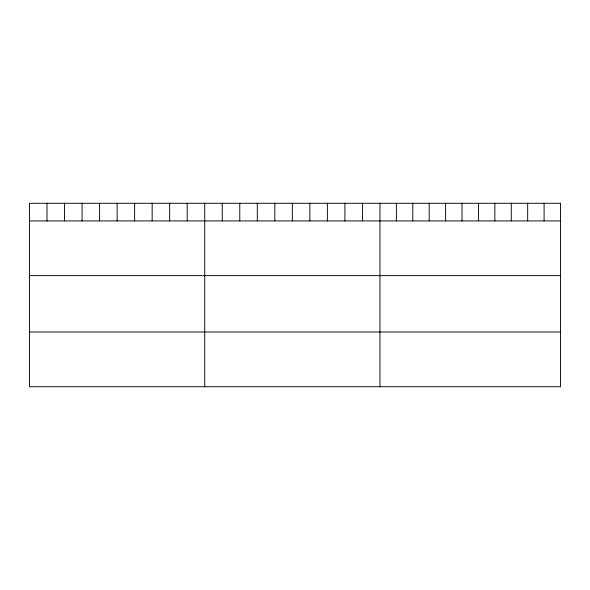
<?xml version="1.0" encoding="UTF-8"?>
<svg xmlns="http://www.w3.org/2000/svg" width="590" height="590" viewBox="0 0 590 590"><rect width="100%" height="100%" fill="white"/><g stroke="black" fill="none" stroke-linecap="round" stroke-linejoin="round"><path stroke-width="0.89" d="M29.5 220.926L560.5 220.926M29.5 275.641L560.5 275.641M29.5 332.008L560.5 332.008M544.091 203.277L544.091 220.926M527.674 203.277L527.674 220.926M511.265 203.277L511.265 220.926M494.848 203.277L494.848 220.926M478.438 203.277L478.438 220.926M462.022 203.277L462.022 220.926M445.612 203.277L445.612 220.926M429.196 203.277L429.196 220.926M412.786 203.277L412.786 220.926M396.369 203.277L396.369 220.926M379.96 203.277L379.96 386.723M362.437 203.277L362.437 220.926M344.914 203.277L344.914 220.926M327.391 203.277L327.391 220.926M309.868 203.277L309.868 220.926M292.345 203.277L292.345 220.926M274.822 203.277L274.822 220.926M257.299 203.277L257.299 220.926M239.776 203.277L239.776 220.926M222.253 203.277L222.253 220.926M204.73 203.277L204.73 386.723M187.207 203.277L187.207 220.926M169.684 203.277L169.684 220.926M152.161 203.277L152.161 220.926M134.638 203.277L134.638 220.926M117.115 203.277L117.115 220.926M99.592 203.277L99.592 220.926M82.069 203.277L82.069 220.926M64.546 203.277L64.546 220.926M47.023 203.277L47.023 220.926M560.5 203.277L29.5 203.277L29.5 386.723L560.5 386.723L560.5 203.277"/></g></svg>
